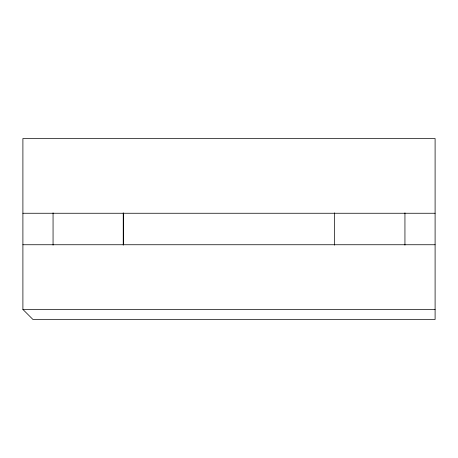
<?xml version="1.0" encoding="UTF-8"?>
<svg xmlns="http://www.w3.org/2000/svg" width="458" height="458" viewBox="0 0 458 458"><rect width="100%" height="100%" fill="white"/><g stroke="black" fill="none" stroke-linecap="round" stroke-linejoin="round"><path stroke-width="0.69" d="M22.9 213.256L435.1 213.256M22.9 244.744L435.1 244.744M22.9 309.431L32.953 319.484L435.1 319.484L435.1 138.516L22.9 138.516L22.9 309.431L435.1 309.431M404.941 212.867L404.941 245.133M334.563 212.867L334.563 245.133M123.437 213.245L123.437 244.755M123.236 212.867L123.236 245.133M53.059 212.867L53.059 245.133"/></g></svg>
